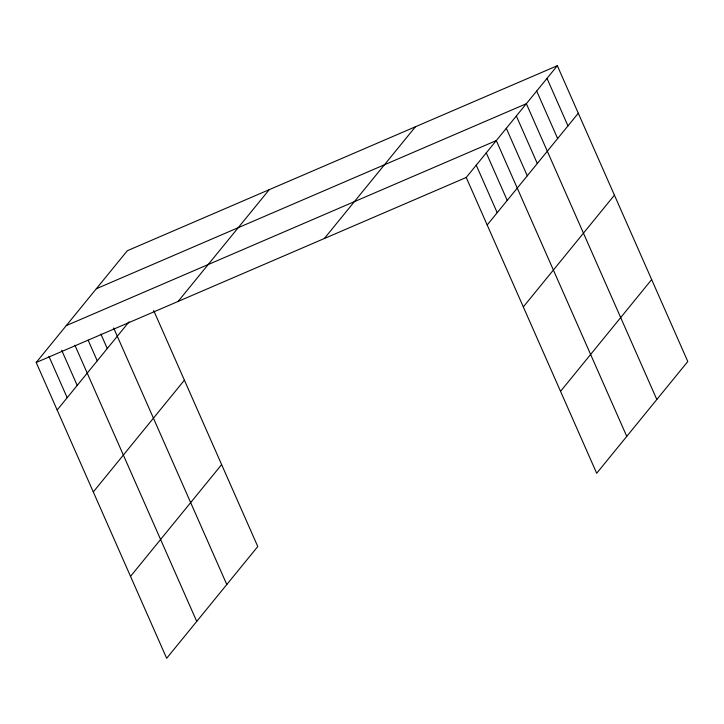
<?xml version="1.0" encoding="UTF-8"?>
<svg xmlns="http://www.w3.org/2000/svg" width="724" height="724" viewBox="0 0 724 724"><rect width="100%" height="100%" fill="white"/><g stroke="black" fill="none" stroke-linecap="round" stroke-linejoin="round"><path stroke-width="1.09" d="M153.687 310.542L257.771 546.529L166.665 658.288L36.2 362.489L127.315 250.73L557.335 65.712L687.8 361.511L596.685 473.27L466.229 177.47L557.335 65.712M57.16 410.01L128.999 321.89M178.104 301.437L269.219 189.679M93.296 491.94L184.403 380.181M324.316 238.531L415.431 126.772M130.528 576.358L221.635 464.6M487.18 224.983L578.295 113.225M523.316 306.922L614.432 195.163M560.548 391.331L651.663 279.573M96.337 288.731L526.357 103.713L656.822 399.503M66.264 325.61L496.293 140.592L626.758 436.382M36.2 362.489L466.229 177.47M547.009 78.382L567.969 125.895M536.683 91.043L557.643 138.555M516.339 116.003L537.299 163.515M506.311 128.302L527.271 175.814M486.275 152.882L507.225 200.403M476.247 165.181L497.207 212.693M113.65 327.981L226.793 584.521M100.889 334.081L107.27 348.543M88.138 340.171L97.242 360.833M74.925 345.239L196.729 621.409M61.712 350.298L77.206 385.421M48.961 356.398L67.178 397.711"/></g></svg>
